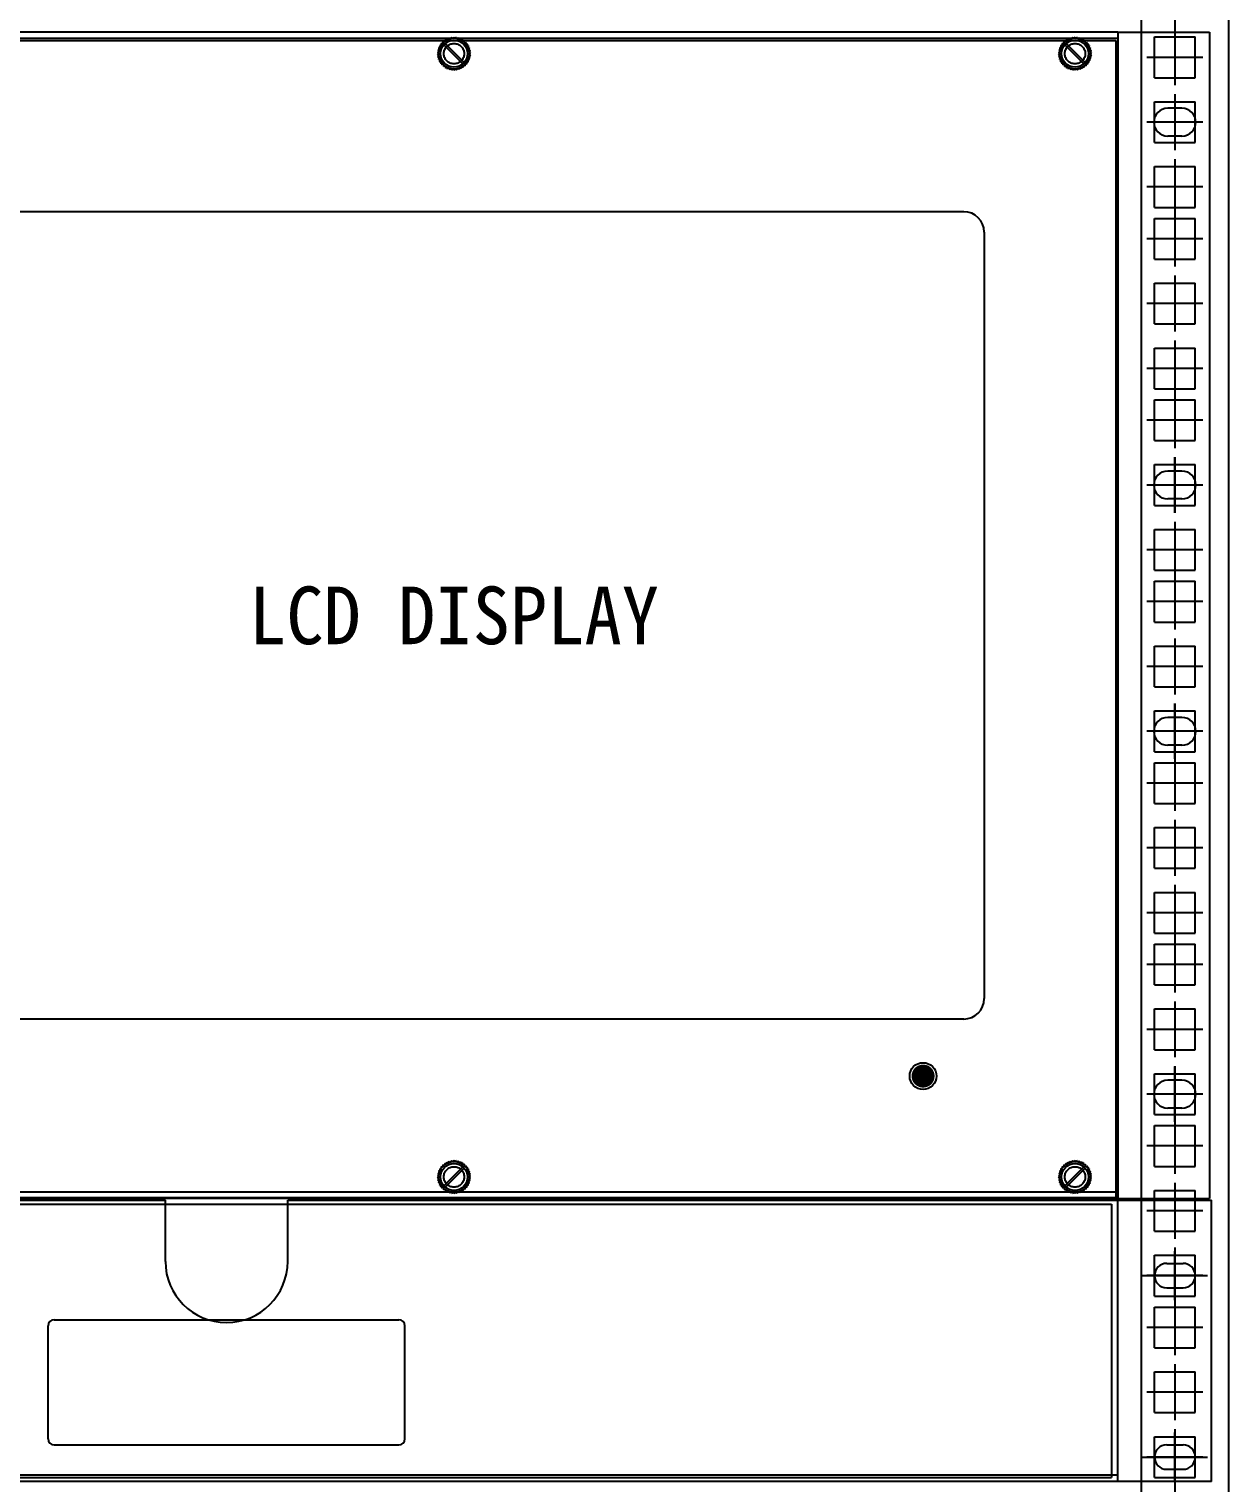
# Model space of a CAD drawing. Header units: millimetres. Extents: x 0 to 841, y 0 to 594.
# Drawn here: x 439.85 to 454.56, y 176.94 to 194.76 of the extents above; entities that cross this region are included whole.
import ezdxf
from ezdxf.enums import TextEntityAlignment as Align

# ---------------------------------------------------------------- set-up
doc = ezdxf.new("R2010")
doc.units = ezdxf.units.MM
doc.header["$LTSCALE"] = 10
doc.linetypes.add('DASHED', pattern=[0.75, 0.5, -0.25])
doc.layers.add('LINE06', color=9, linetype='Continuous')
doc.styles.get("Standard").update_dxf_attribs({"font": 'GulimChe.ttf'})

msp = doc.modelspace()

# ---------------------------------------------------------------- linework, layer by layer
at = {"layer": 'LINE06'}
for p, q in [((453.489, 130.211), (453.489, 223.661)), ((454.559, 130.211), (454.559, 223.661)), ((453.897, 195.396), (453.897, 194.711)), ((453.197, 194.725), (431.347, 194.725)), ((453.197, 194.725), (454.322, 194.725)), ((453.197, 194.725), (453.197, 194.225)), ((453.897, 194.761), (453.897, 194.076)), ((454.322, 194.725), (454.322, 180.425)), ((453.197, 194.65), (431.347, 194.65)), ((453.647, 194.168), (453.647, 194.668)), ((453.647, 194.668), (454.147, 194.668)), ((454.147, 194.168), (454.147, 194.668)), ((454.239, 194.418), (453.555, 194.418)), ((453.647, 194.168), (454.147, 194.168)), ((453.647, 193.373), (453.647, 193.873)), ((453.647, 193.873), (454.147, 193.873)), ((453.897, 193.966), (453.897, 193.281)), ((453.897, 193.963), (453.897, 193.284)), ((454.147, 193.373), (454.147, 193.873)), ((454.239, 193.623), (453.555, 193.623)), ((454.236, 193.623), (453.558, 193.623)), ((453.984, 193.793), (453.809, 193.793)), ((453.984, 193.453), (453.809, 193.453)), ((453.647, 193.373), (454.147, 193.373)), ((453.897, 193.171), (453.897, 192.486)), ((453.647, 192.578), (453.647, 193.078)), ((453.647, 193.078), (454.147, 193.078)), ((454.147, 192.578), (454.147, 193.078)), ((454.239, 192.828), (453.555, 192.828)), ((453.647, 192.578), (454.147, 192.578)), ((453.647, 191.943), (453.647, 192.443)), ((453.647, 192.443), (454.147, 192.443)), ((453.897, 192.536), (453.897, 191.851)), ((454.147, 191.943), (454.147, 192.443)), ((454.239, 192.193), (453.555, 192.193)), ((453.647, 191.943), (454.147, 191.943)), ((453.897, 191.741), (453.897, 191.056)), ((453.647, 191.148), (453.647, 191.648)), ((453.647, 191.648), (454.147, 191.648)), ((454.147, 191.148), (454.147, 191.648)), ((454.239, 191.398), (453.555, 191.398)), ((453.647, 191.148), (454.147, 191.148)), ((453.897, 190.946), (453.897, 190.261)), ((453.647, 190.353), (453.647, 190.853)), ((453.647, 190.853), (454.147, 190.853)), ((454.147, 190.353), (454.147, 190.853)), ((454.239, 190.603), (453.555, 190.603)), ((453.647, 190.353), (454.147, 190.353)), ((453.897, 190.311), (453.897, 189.626)), ((453.647, 189.718), (453.647, 190.218)), ((453.647, 190.218), (454.147, 190.218)), ((454.147, 189.718), (454.147, 190.218)), ((454.239, 189.968), (453.555, 189.968)), ((453.647, 189.718), (454.147, 189.718)), ((453.647, 188.923), (453.647, 189.423)), ((453.647, 189.423), (454.147, 189.423)), ((453.984, 189.343), (453.809, 189.343)), ((453.897, 189.516), (453.897, 188.831)), ((453.897, 188.834), (453.897, 189.513)), ((454.147, 188.923), (454.147, 189.423)), ((454.239, 189.173), (453.555, 189.173)), ((454.236, 189.173), (453.558, 189.173)), ((453.984, 189.003), (453.809, 189.003)), ((453.647, 188.923), (454.147, 188.923)), ((453.647, 188.128), (453.647, 188.628)), ((453.647, 188.628), (454.147, 188.628)), ((453.897, 188.721), (453.897, 188.036)), ((454.147, 188.128), (454.147, 188.628)), ((454.239, 188.378), (453.555, 188.378)), ((453.647, 188.128), (454.147, 188.128)), ((453.647, 187.493), (453.647, 187.993)), ((453.647, 187.993), (454.147, 187.993)), ((453.897, 188.086), (453.897, 187.401)), ((454.147, 187.493), (454.147, 187.993)), ((454.239, 187.743), (453.555, 187.743)), ((453.647, 187.493), (454.147, 187.493)), ((453.897, 187.291), (453.897, 186.606)), ((453.647, 186.698), (453.647, 187.198)), ((453.647, 187.198), (454.147, 187.198)), ((454.147, 186.698), (454.147, 187.198)), ((454.239, 186.948), (453.555, 186.948)), ((453.647, 186.698), (454.147, 186.698)), ((453.897, 186.496), (453.897, 185.811)), ((453.897, 185.814), (453.897, 186.493)), ((453.647, 185.903), (453.647, 186.403)), ((453.647, 186.403), (454.147, 186.403)), ((453.984, 186.323), (453.809, 186.323)), ((454.147, 185.903), (454.147, 186.403)), ((454.239, 186.153), (453.555, 186.153)), ((454.236, 186.153), (453.558, 186.153)), ((453.984, 185.983), (453.809, 185.983)), ((453.647, 185.903), (454.147, 185.903)), ((453.897, 185.861), (453.897, 185.176)), ((453.647, 185.268), (453.647, 185.768)), ((453.647, 185.768), (454.147, 185.768)), ((454.147, 185.268), (454.147, 185.768)), ((454.239, 185.518), (453.555, 185.518)), ((453.647, 185.268), (454.147, 185.268)), ((453.897, 185.066), (453.897, 184.381)), ((453.647, 184.473), (453.647, 184.973)), ((453.647, 184.973), (454.147, 184.973)), ((454.147, 184.473), (454.147, 184.973)), ((454.239, 184.723), (453.555, 184.723)), ((453.647, 184.473), (454.147, 184.473)), ((453.647, 183.678), (453.647, 184.178)), ((453.647, 184.178), (454.147, 184.178)), ((453.897, 184.271), (453.897, 183.586)), ((454.147, 183.678), (454.147, 184.178)), ((454.239, 183.928), (453.555, 183.928)), ((453.647, 183.678), (454.147, 183.678)), ((453.897, 183.636), (453.897, 182.951)), ((453.647, 183.043), (453.647, 183.543)), ((453.647, 183.543), (454.147, 183.543)), ((454.147, 183.043), (454.147, 183.543)), ((454.239, 183.293), (453.555, 183.293)), ((453.647, 183.043), (454.147, 183.043)), ((453.647, 182.248), (453.647, 182.748)), ((453.647, 182.748), (454.147, 182.748)), ((453.897, 182.841), (453.897, 182.156)), ((454.147, 182.248), (454.147, 182.748)), ((454.239, 182.498), (453.555, 182.498)), ((453.647, 182.248), (454.147, 182.248)), ((453.897, 182.046), (453.897, 181.361)), ((453.897, 181.364), (453.897, 182.043)), ((453.647, 181.453), (453.647, 181.953)), ((453.647, 181.953), (454.147, 181.953)), ((453.984, 181.873), (453.809, 181.873)), ((454.147, 181.453), (454.147, 181.953)), ((454.239, 181.703), (453.555, 181.703)), ((454.236, 181.703), (453.558, 181.703)), ((453.984, 181.533), (453.809, 181.533)), ((453.647, 181.453), (454.147, 181.453)), ((453.647, 180.818), (453.647, 181.318)), ((453.647, 181.318), (454.147, 181.318)), ((453.897, 181.411), (453.897, 180.726)), ((454.147, 180.818), (454.147, 181.318)), ((454.239, 181.068), (453.555, 181.068)), ((453.172, 180.808), (453.172, 180.568)), ((453.197, 180.925), (453.197, 180.425)), ((453.647, 180.818), (454.147, 180.818)), ((453.897, 180.616), (453.897, 179.931)), ((453.197, 180.5), (431.347, 180.5)), ((453.197, 180.5), (431.347, 180.5)), ((453.197, 180.425), (431.347, 180.425)), ((453.197, 180.425), (454.322, 180.425)), ((453.647, 180.023), (453.647, 180.523)), ((453.647, 180.523), (454.147, 180.523)), ((454.147, 180.023), (454.147, 180.523)), ((431.347, 180.403), (441.522, 180.403)), ((431.422, 180.353), (453.122, 180.353)), ((441.522, 179.653), (441.522, 180.403)), ((443.022, 179.653), (443.022, 180.403)), ((443.022, 180.403), (453.197, 180.403)), ((453.122, 180.353), (453.122, 177.003)), ((453.197, 176.953), (453.197, 180.403)), ((453.197, 180.403), (454.347, 180.403)), ((454.239, 180.273), (453.555, 180.273)), ((454.347, 176.953), (454.347, 180.403)), ((453.647, 180.023), (454.147, 180.023)), ((453.647, 179.228), (453.647, 179.728)), ((453.647, 179.728), (454.147, 179.728)), ((453.897, 179.821), (453.897, 179.136)), ((453.897, 179.178), (453.897, 179.778)), ((454.147, 179.228), (454.147, 179.728)), ((453.797, 179.628), (453.997, 179.628)), ((453.497, 179.478), (454.297, 179.478)), ((454.239, 179.478), (453.555, 179.478)), ((453.647, 179.228), (454.147, 179.228)), ((453.797, 179.328), (453.997, 179.328)), ((453.897, 179.186), (453.897, 178.501)), ((453.647, 178.593), (453.647, 179.093)), ((453.647, 179.093), (454.147, 179.093)), ((454.147, 178.593), (454.147, 179.093)), ((440.084, 177.478), (440.084, 178.863)), ((440.159, 178.938), (444.384, 178.938)), ((444.459, 177.478), (444.459, 178.863)), ((454.239, 178.843), (453.555, 178.843)), ((453.647, 178.593), (454.147, 178.593)), ((453.647, 177.798), (453.647, 178.298)), ((453.647, 178.298), (454.147, 178.298)), ((453.897, 178.391), (453.897, 177.706)), ((454.147, 177.798), (454.147, 178.298)), ((454.239, 178.048), (453.555, 178.048)), ((453.647, 177.798), (454.147, 177.798)), ((453.897, 177.596), (453.897, 176.911)), ((440.159, 177.403), (444.384, 177.403)), ((453.647, 177.003), (453.647, 177.503)), ((453.647, 177.503), (454.147, 177.503)), ((453.797, 177.403), (453.997, 177.403)), ((453.897, 176.953), (453.897, 177.553)), ((454.147, 177.003), (454.147, 177.503)), ((453.497, 177.253), (454.297, 177.253)), ((454.239, 177.253), (453.555, 177.253)), ((453.797, 177.103), (453.997, 177.103)), ((453.217, 176.953), (431.327, 176.953)), ((453.197, 177.033), (431.347, 177.033)), ((431.422, 177.003), (453.122, 177.003)), ((454.347, 176.953), (453.197, 176.953)), ((453.647, 177.003), (454.147, 177.003)), ((453.897, 176.961), (453.897, 176.276))]:
    msp.add_line(p, q, dxfattribs=at)
at = {"layer": 'LINE06', "linetype": 'Continuous'}
for p, q in [((453.197, 194.725), (453.197, 180.425)), ((444.865, 194.507), (444.879, 194.519)), ((444.874, 194.536), (444.889, 194.545)), ((444.874, 194.536), (444.878, 194.519)), ((444.887, 194.563), (444.903, 194.57)), ((444.887, 194.563), (444.889, 194.545)), ((444.904, 194.587), (444.903, 194.57)), ((444.904, 194.587), (444.921, 194.592)), ((444.924, 194.609), (444.921, 194.592)), ((444.924, 194.609), (444.942, 194.612)), ((444.937, 194.572), (445.17, 194.339)), ((444.948, 194.628), (444.942, 194.611)), ((444.948, 194.628), (444.965, 194.627)), ((444.951, 194.586), (445.184, 194.353)), ((444.974, 194.643), (444.965, 194.627)), ((444.974, 194.643), (444.991, 194.64)), ((445.001, 194.654), (444.991, 194.64)), ((445.001, 194.654), (445.018, 194.648)), ((445.03, 194.66), (445.018, 194.648)), ((445.03, 194.66), (445.046, 194.652)), ((445.06, 194.663), (445.046, 194.652)), ((445.06, 194.663), (445.075, 194.652)), ((445.09, 194.66), (445.074, 194.652)), ((445.09, 194.66), (445.103, 194.648)), ((445.119, 194.654), (445.102, 194.648)), ((445.119, 194.654), (445.13, 194.64)), ((445.147, 194.643), (445.13, 194.64)), ((445.147, 194.643), (445.156, 194.627)), ((445.173, 194.628), (445.155, 194.627)), ((445.173, 194.628), (445.179, 194.611)), ((445.196, 194.609), (445.179, 194.612)), ((445.196, 194.609), (445.2, 194.592)), ((445.217, 194.587), (445.2, 194.592)), ((445.217, 194.587), (445.218, 194.57)), ((445.234, 194.563), (445.217, 194.57)), ((445.234, 194.563), (445.232, 194.545)), ((445.246, 194.536), (445.232, 194.545)), ((445.246, 194.536), (445.242, 194.519)), ((445.255, 194.507), (445.242, 194.519)), ((452.478, 194.507), (452.491, 194.519)), ((452.487, 194.536), (452.501, 194.545)), ((452.487, 194.536), (452.491, 194.519)), ((452.5, 194.563), (452.516, 194.57)), ((452.5, 194.563), (452.501, 194.545)), ((452.516, 194.587), (452.533, 194.592)), ((452.516, 194.587), (452.516, 194.57)), ((452.537, 194.609), (452.533, 194.592)), ((452.537, 194.609), (452.554, 194.612)), ((452.549, 194.572), (452.782, 194.339)), ((452.56, 194.628), (452.554, 194.611)), ((452.56, 194.628), (452.578, 194.627)), ((452.563, 194.586), (452.796, 194.353)), ((452.586, 194.643), (452.577, 194.627)), ((452.586, 194.643), (452.603, 194.64)), ((452.614, 194.654), (452.603, 194.64)), ((452.614, 194.654), (452.631, 194.648)), ((452.643, 194.66), (452.63, 194.648)), ((452.643, 194.66), (452.659, 194.652)), ((452.673, 194.663), (452.658, 194.652)), ((452.673, 194.663), (452.687, 194.652)), ((452.703, 194.66), (452.687, 194.652)), ((452.703, 194.66), (452.715, 194.648)), ((452.732, 194.654), (452.715, 194.648)), ((452.732, 194.654), (452.742, 194.64)), ((452.76, 194.643), (452.742, 194.64)), ((452.76, 194.643), (452.768, 194.627)), ((452.785, 194.628), (452.768, 194.627)), ((452.785, 194.628), (452.791, 194.611)), ((452.809, 194.609), (452.791, 194.612)), ((452.809, 194.609), (452.812, 194.592)), ((452.829, 194.587), (452.812, 194.592)), ((452.829, 194.587), (452.83, 194.57)), ((452.846, 194.563), (452.83, 194.57)), ((452.846, 194.563), (452.844, 194.545)), ((452.859, 194.536), (452.844, 194.545)), ((452.868, 194.507), (452.854, 194.519)), ((452.859, 194.536), (452.855, 194.519)), ((444.861, 194.478), (444.872, 194.491)), ((444.861, 194.478), (444.87, 194.462)), ((444.861, 194.448), (444.87, 194.463)), ((444.861, 194.448), (444.872, 194.434)), ((444.865, 194.507), (444.872, 194.491)), ((444.865, 194.418), (444.872, 194.435)), ((444.865, 194.418), (444.879, 194.406)), ((444.874, 194.39), (444.878, 194.407)), ((444.874, 194.39), (444.889, 194.38)), ((444.887, 194.363), (444.889, 194.38)), ((444.887, 194.363), (444.903, 194.355)), ((444.904, 194.338), (444.903, 194.356)), ((444.904, 194.338), (444.921, 194.333)), ((444.924, 194.316), (444.921, 194.333)), ((445.196, 194.316), (445.2, 194.333)), ((445.217, 194.338), (445.2, 194.333)), ((445.234, 194.363), (445.217, 194.355)), ((445.217, 194.338), (445.218, 194.356)), ((445.246, 194.39), (445.232, 194.38)), ((445.234, 194.363), (445.232, 194.38)), ((445.255, 194.418), (445.242, 194.406)), ((445.246, 194.39), (445.242, 194.407)), ((445.255, 194.507), (445.248, 194.491)), ((445.26, 194.478), (445.248, 194.491)), ((445.26, 194.448), (445.248, 194.434)), ((445.255, 194.418), (445.248, 194.435)), ((445.26, 194.478), (445.25, 194.462)), ((445.26, 194.448), (445.25, 194.463)), ((452.473, 194.478), (452.485, 194.491)), ((452.473, 194.478), (452.483, 194.462)), ((452.473, 194.448), (452.483, 194.463)), ((452.473, 194.448), (452.485, 194.434)), ((452.478, 194.507), (452.485, 194.491)), ((452.478, 194.418), (452.485, 194.435)), ((452.478, 194.418), (452.491, 194.406)), ((452.487, 194.39), (452.491, 194.407)), ((452.487, 194.39), (452.501, 194.38)), ((452.5, 194.363), (452.501, 194.38)), ((452.5, 194.363), (452.516, 194.355)), ((452.516, 194.338), (452.516, 194.356)), ((452.516, 194.338), (452.533, 194.333)), ((452.537, 194.316), (452.533, 194.333)), ((452.809, 194.316), (452.812, 194.333)), ((452.829, 194.338), (452.812, 194.333)), ((452.829, 194.338), (452.83, 194.356)), ((452.846, 194.363), (452.83, 194.355)), ((452.859, 194.39), (452.844, 194.38)), ((452.846, 194.363), (452.844, 194.38)), ((452.868, 194.418), (452.854, 194.406)), ((452.859, 194.39), (452.855, 194.407)), ((452.868, 194.507), (452.861, 194.491)), ((452.872, 194.478), (452.861, 194.491)), ((452.872, 194.448), (452.861, 194.434)), ((452.868, 194.418), (452.861, 194.435)), ((452.872, 194.478), (452.863, 194.462)), ((452.872, 194.448), (452.863, 194.463)), ((444.924, 194.316), (444.942, 194.314)), ((444.948, 194.297), (444.942, 194.314)), ((444.948, 194.297), (444.965, 194.298)), ((444.974, 194.282), (444.965, 194.298)), ((444.974, 194.282), (444.991, 194.286)), ((445.001, 194.272), (444.991, 194.286)), ((445.001, 194.272), (445.018, 194.277)), ((445.03, 194.265), (445.018, 194.277)), ((445.03, 194.265), (445.046, 194.273)), ((445.06, 194.263), (445.046, 194.273)), ((445.06, 194.263), (445.075, 194.273)), ((445.09, 194.265), (445.074, 194.273)), ((445.09, 194.265), (445.103, 194.277)), ((445.119, 194.272), (445.102, 194.277)), ((445.119, 194.272), (445.13, 194.286)), ((445.147, 194.282), (445.13, 194.286)), ((445.147, 194.282), (445.156, 194.298)), ((445.173, 194.297), (445.155, 194.298)), ((445.173, 194.297), (445.179, 194.314)), ((445.196, 194.316), (445.179, 194.314)), ((452.537, 194.316), (452.554, 194.314)), ((452.56, 194.297), (452.554, 194.314)), ((452.56, 194.297), (452.578, 194.298)), ((452.586, 194.282), (452.577, 194.298)), ((452.586, 194.282), (452.603, 194.286)), ((452.614, 194.272), (452.603, 194.286)), ((452.614, 194.272), (452.631, 194.277)), ((452.643, 194.265), (452.63, 194.277)), ((452.643, 194.265), (452.659, 194.273)), ((452.673, 194.263), (452.658, 194.273)), ((452.673, 194.263), (452.687, 194.273)), ((452.703, 194.265), (452.687, 194.273)), ((452.703, 194.265), (452.715, 194.277)), ((452.732, 194.272), (452.715, 194.277)), ((452.732, 194.272), (452.742, 194.286)), ((452.76, 194.282), (452.742, 194.286)), ((452.76, 194.282), (452.768, 194.298)), ((452.785, 194.297), (452.768, 194.298)), ((452.785, 194.297), (452.791, 194.314)), ((452.809, 194.316), (452.791, 194.314)), ((444.887, 180.788), (444.903, 180.795)), ((444.887, 180.788), (444.889, 180.77)), ((444.904, 180.812), (444.903, 180.795)), ((444.904, 180.812), (444.921, 180.817)), ((444.924, 180.834), (444.921, 180.817)), ((444.924, 180.834), (444.942, 180.837)), ((444.937, 180.578), (445.17, 180.812)), ((444.948, 180.853), (444.942, 180.836)), ((444.948, 180.853), (444.965, 180.853)), ((444.951, 180.564), (445.184, 180.797)), ((444.974, 180.868), (444.965, 180.852)), ((444.974, 180.868), (444.991, 180.865)), ((445.001, 180.879), (444.991, 180.865)), ((445.001, 180.879), (445.018, 180.873)), ((445.03, 180.886), (445.018, 180.873)), ((445.03, 180.886), (445.046, 180.877)), ((445.06, 180.888), (445.046, 180.877)), ((445.06, 180.888), (445.075, 180.877)), ((445.09, 180.886), (445.074, 180.877)), ((445.09, 180.886), (445.103, 180.873)), ((445.119, 180.879), (445.102, 180.873)), ((445.119, 180.879), (445.13, 180.865)), ((445.147, 180.868), (445.13, 180.865)), ((445.147, 180.868), (445.156, 180.852)), ((445.173, 180.853), (445.155, 180.853)), ((445.173, 180.853), (445.179, 180.836)), ((445.196, 180.834), (445.179, 180.837)), ((445.196, 180.834), (445.2, 180.817)), ((445.217, 180.812), (445.2, 180.817)), ((445.217, 180.812), (445.218, 180.795)), ((445.234, 180.788), (445.217, 180.795)), ((445.234, 180.788), (445.232, 180.77)), ((452.5, 180.788), (452.516, 180.795)), ((452.5, 180.788), (452.501, 180.77)), ((452.516, 180.812), (452.533, 180.817)), ((452.516, 180.812), (452.516, 180.795)), ((452.537, 180.834), (452.533, 180.817)), ((452.537, 180.834), (452.554, 180.837)), ((452.549, 180.578), (452.782, 180.812)), ((452.56, 180.853), (452.554, 180.836)), ((452.56, 180.853), (452.578, 180.853)), ((452.563, 180.564), (452.796, 180.797)), ((452.586, 180.868), (452.577, 180.852)), ((452.586, 180.868), (452.603, 180.865)), ((452.614, 180.879), (452.603, 180.865)), ((452.614, 180.879), (452.631, 180.873)), ((452.643, 180.886), (452.63, 180.873)), ((452.643, 180.886), (452.659, 180.877)), ((452.673, 180.888), (452.658, 180.877)), ((452.673, 180.888), (452.687, 180.877)), ((452.703, 180.886), (452.687, 180.877)), ((452.703, 180.886), (452.715, 180.873)), ((452.732, 180.879), (452.715, 180.873)), ((452.732, 180.879), (452.742, 180.865)), ((452.76, 180.868), (452.742, 180.865)), ((452.76, 180.868), (452.768, 180.852)), ((452.785, 180.853), (452.768, 180.853)), ((452.785, 180.853), (452.791, 180.836)), ((452.809, 180.834), (452.791, 180.837)), ((452.809, 180.834), (452.812, 180.817)), ((452.829, 180.812), (452.812, 180.817)), ((452.829, 180.812), (452.83, 180.795)), ((452.846, 180.788), (452.83, 180.795)), ((452.846, 180.788), (452.844, 180.77)), ((444.861, 180.703), (444.872, 180.716)), ((444.861, 180.703), (444.87, 180.688)), ((444.861, 180.673), (444.87, 180.688)), ((444.861, 180.673), (444.872, 180.659)), ((444.865, 180.732), (444.879, 180.744)), ((444.865, 180.732), (444.872, 180.716)), ((444.865, 180.643), (444.872, 180.66)), ((444.865, 180.643), (444.879, 180.632)), ((444.874, 180.761), (444.889, 180.77)), ((444.874, 180.761), (444.878, 180.744)), ((444.874, 180.615), (444.878, 180.632)), ((444.874, 180.615), (444.889, 180.605)), ((444.887, 180.588), (444.889, 180.605)), ((445.246, 180.761), (445.232, 180.77)), ((445.246, 180.615), (445.232, 180.605)), ((445.234, 180.588), (445.232, 180.605)), ((445.246, 180.761), (445.242, 180.744)), ((445.255, 180.732), (445.242, 180.744)), ((445.255, 180.643), (445.242, 180.632)), ((445.246, 180.615), (445.242, 180.632)), ((445.255, 180.732), (445.248, 180.716)), ((445.26, 180.703), (445.248, 180.716)), ((445.26, 180.673), (445.248, 180.659)), ((445.255, 180.643), (445.248, 180.66)), ((445.26, 180.703), (445.25, 180.688)), ((445.26, 180.673), (445.25, 180.688)), ((452.473, 180.703), (452.485, 180.716)), ((452.473, 180.703), (452.483, 180.688)), ((452.473, 180.673), (452.483, 180.688)), ((452.473, 180.673), (452.485, 180.659)), ((452.478, 180.732), (452.491, 180.744)), ((452.478, 180.732), (452.485, 180.716)), ((452.478, 180.643), (452.485, 180.66)), ((452.478, 180.643), (452.491, 180.632)), ((452.487, 180.761), (452.501, 180.77)), ((452.487, 180.761), (452.491, 180.744)), ((452.487, 180.615), (452.491, 180.632)), ((452.487, 180.615), (452.501, 180.605)), ((452.5, 180.588), (452.501, 180.605)), ((452.859, 180.761), (452.844, 180.77)), ((452.859, 180.615), (452.844, 180.605)), ((452.846, 180.588), (452.844, 180.605)), ((452.868, 180.732), (452.854, 180.744)), ((452.868, 180.643), (452.854, 180.632)), ((452.859, 180.761), (452.855, 180.744)), ((452.859, 180.615), (452.855, 180.632)), ((452.868, 180.732), (452.861, 180.716)), ((452.872, 180.703), (452.861, 180.716)), ((452.872, 180.673), (452.861, 180.659)), ((452.868, 180.643), (452.861, 180.66)), ((452.872, 180.703), (452.863, 180.688)), ((452.872, 180.673), (452.863, 180.688)), ((444.887, 180.588), (444.903, 180.58)), ((444.904, 180.563), (444.903, 180.581)), ((444.904, 180.563), (444.921, 180.558)), ((444.924, 180.541), (444.921, 180.559)), ((444.924, 180.541), (444.942, 180.539)), ((444.948, 180.523), (444.942, 180.539)), ((444.948, 180.523), (444.965, 180.523)), ((444.974, 180.508), (444.965, 180.523)), ((444.974, 180.508), (444.991, 180.511)), ((445.001, 180.497), (444.991, 180.511)), ((445.001, 180.497), (445.018, 180.502)), ((445.03, 180.49), (445.018, 180.502)), ((445.03, 180.49), (445.046, 180.498)), ((445.06, 180.488), (445.046, 180.498)), ((445.06, 180.488), (445.075, 180.498)), ((445.09, 180.49), (445.074, 180.498)), ((445.09, 180.49), (445.103, 180.502)), ((445.119, 180.497), (445.102, 180.502)), ((445.119, 180.497), (445.13, 180.511)), ((445.147, 180.508), (445.13, 180.511)), ((445.147, 180.508), (445.156, 180.523)), ((445.173, 180.523), (445.155, 180.523)), ((445.173, 180.523), (445.179, 180.539)), ((445.196, 180.541), (445.179, 180.539)), ((445.196, 180.541), (445.2, 180.559)), ((445.217, 180.563), (445.2, 180.558)), ((445.234, 180.588), (445.217, 180.58)), ((445.217, 180.563), (445.218, 180.581)), ((452.5, 180.588), (452.516, 180.58)), ((452.516, 180.563), (452.516, 180.581)), ((452.516, 180.563), (452.533, 180.558)), ((452.537, 180.541), (452.533, 180.559)), ((452.537, 180.541), (452.554, 180.539)), ((452.56, 180.523), (452.554, 180.539)), ((452.56, 180.523), (452.578, 180.523)), ((452.586, 180.508), (452.577, 180.523)), ((452.586, 180.508), (452.603, 180.511)), ((452.614, 180.497), (452.603, 180.511)), ((452.614, 180.497), (452.631, 180.502)), ((452.643, 180.49), (452.63, 180.502)), ((452.643, 180.49), (452.659, 180.498)), ((452.673, 180.488), (452.658, 180.498)), ((452.673, 180.488), (452.687, 180.498)), ((452.703, 180.49), (452.687, 180.498)), ((452.703, 180.49), (452.715, 180.502)), ((452.732, 180.497), (452.715, 180.502)), ((452.732, 180.497), (452.742, 180.511)), ((452.76, 180.508), (452.742, 180.511)), ((452.76, 180.508), (452.768, 180.523)), ((452.785, 180.523), (452.768, 180.523)), ((452.785, 180.523), (452.791, 180.539)), ((452.809, 180.541), (452.791, 180.539)), ((452.809, 180.541), (452.812, 180.559)), ((452.829, 180.563), (452.812, 180.558)), ((452.829, 180.563), (452.83, 180.581)), ((452.846, 180.588), (452.83, 180.58))]:
    msp.add_line(p, q, dxfattribs=at)
at = {"layer": 'LINE06', "ltscale": 10}
for p, q in [((437.298, 194.623), (453.173, 194.623)), ((453.173, 194.623), (453.173, 180.438)), ((451.31, 192.525), (438.81, 192.525)), ((451.56, 192.275), (451.56, 182.875)), ((451.31, 182.625), (438.81, 182.625)), ((437.298, 180.438), (453.173, 180.438))]:
    msp.add_line(p, q, dxfattribs=at)
at = {"layer": 'LINE06', "const_width": 0.141}
msp.add_lwpolyline([(450.74, 181.925, 1), (450.881, 181.925, 1)], format="xyb", close=True, dxfattribs=at)
at = {"layer": 'LINE06', "linetype": 'Continuous'}
for centre, radius in [((445.06, 194.463), 0.19), ((445.06, 194.463), 0.165), ((452.673, 194.463), 0.19), ((452.673, 194.463), 0.165), ((445.06, 180.688), 0.19), ((445.06, 180.688), 0.165), ((452.673, 180.688), 0.19), ((452.673, 180.688), 0.165)]:
    msp.add_circle(centre, radius, dxfattribs=at)
at = {"layer": 'LINE06', "linetype": 'DASHED', "ltscale": 5}
for centre in [(445.06, 194.463), (452.673, 194.463), (445.06, 180.688), (452.673, 180.688)]:
    msp.add_circle(centre, 0.125, dxfattribs=at)
at = {"layer": 'LINE06'}
msp.add_circle((450.81, 181.925), 0.164, dxfattribs=at)
for centre, radius, start, end in [((453.809, 193.623), 0.17, 90, 270), ((453.984, 193.623), 0.17, 270, 90), ((453.809, 189.173), 0.17, 90, 270), ((453.984, 189.173), 0.17, 270, 90), ((453.809, 186.153), 0.17, 90, 270), ((453.984, 186.153), 0.17, 270, 90), ((453.809, 181.703), 0.17, 90, 270), ((453.984, 181.703), 0.17, 270, 90), ((442.272, 179.653), 0.75, 180, 0), ((453.797, 179.478), 0.15, 90, 270), ((453.997, 179.478), 0.15, 270, 90), ((440.159, 178.863), 0.075, 90, 180), ((444.384, 178.863), 0.075, 0, 90), ((440.159, 177.478), 0.075, 180, 270), ((444.384, 177.478), 0.075, 270, 0), ((453.797, 177.253), 0.15, 90, 270), ((453.997, 177.253), 0.15, 270, 90)]:
    msp.add_arc(centre, radius, start, end, dxfattribs=at)
at = {"layer": 'LINE06', "ltscale": 10}
for centre, start, end in [((451.31, 192.275), 0, 90), ((451.31, 182.875), 270, 0)]:
    msp.add_arc(centre, 0.25, start, end, dxfattribs=at)

# ---------------------------------------------------------------- texts
at = {"layer": 'LINE06'}
msp.add_text('LCD DISPLAY', height=0.70714, dxfattribs=at).set_placement((445.06, 187.575), align=Align.MIDDLE_CENTER)

doc.saveas('drawing.dxf')
